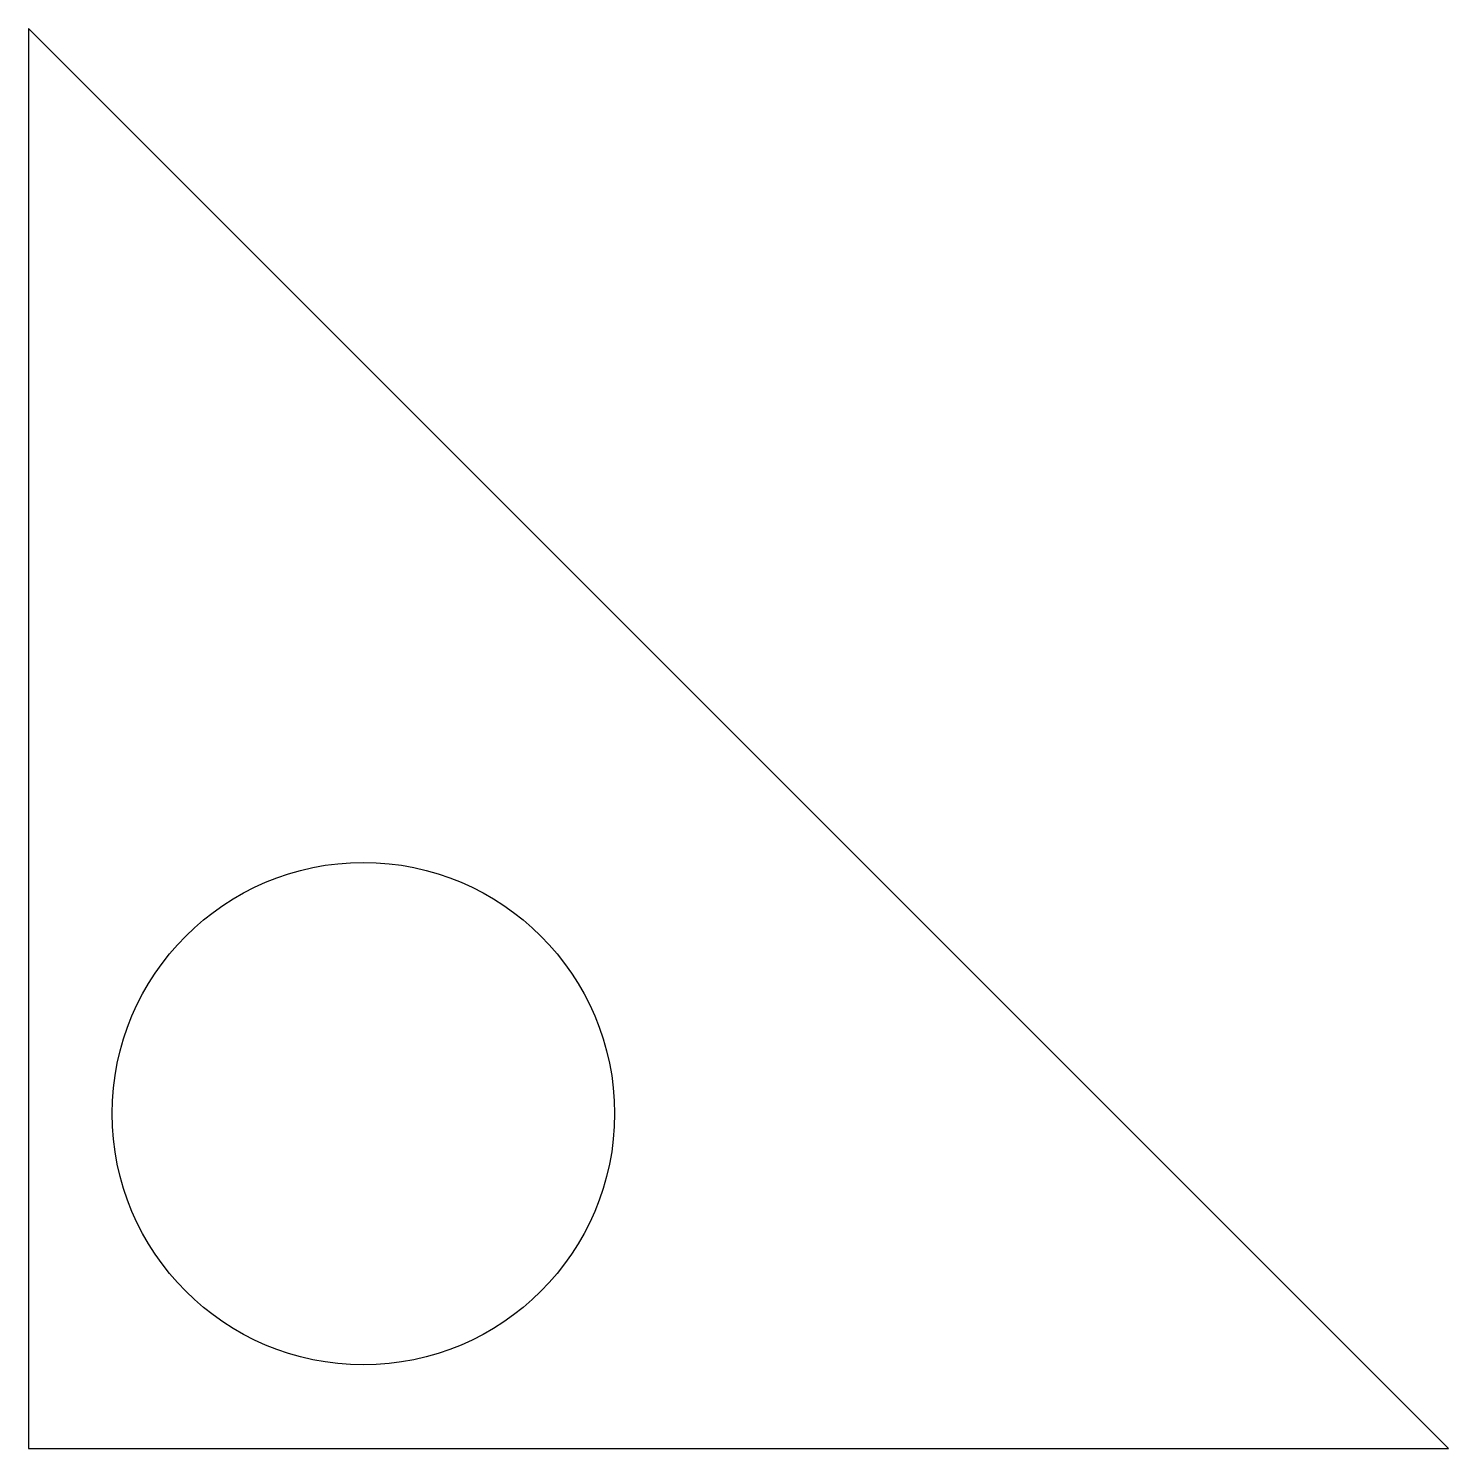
# Model space of a CAD drawing. Header units: inches. Extents: x 0 to 4.24, y 0 to 4.24.
import ezdxf

# ---------------------------------------------------------------- set-up
doc = ezdxf.new("R2010")
doc.units = ezdxf.units.IN
doc.header["$MEASUREMENT"] = 0

msp = doc.modelspace()

# ---------------------------------------------------------------- linework, layer by layer
msp.add_lwpolyline([(0, 0), (4.24, 0), (0, 4.24)], close=True)
msp.add_circle((1, 1), 0.75)

doc.saveas('drawing.dxf')
